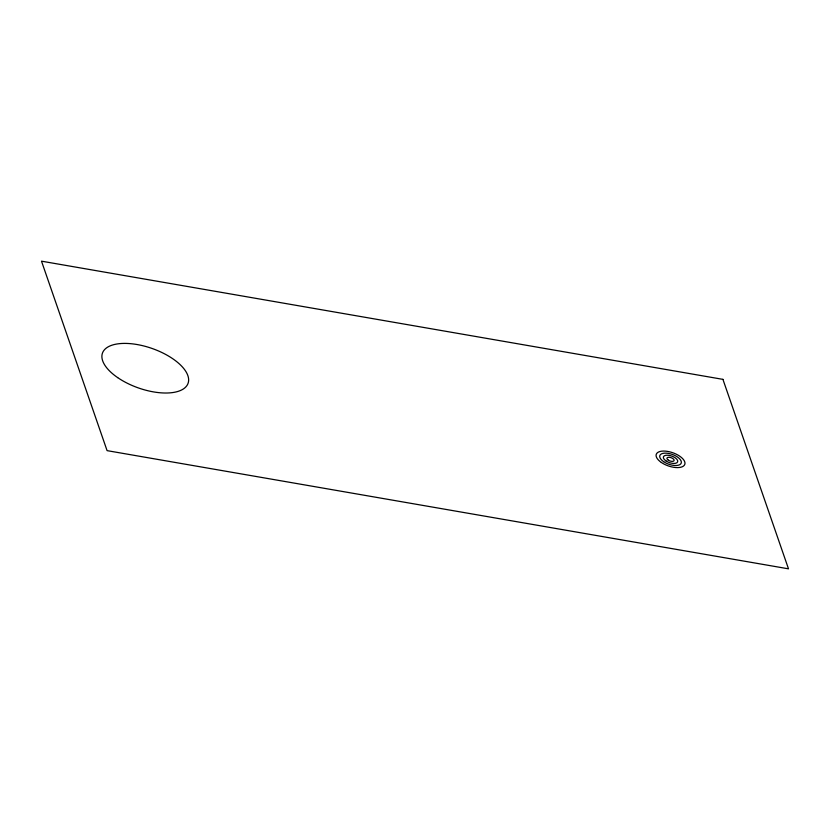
<?xml version="1.0" encoding="UTF-8"?>
<svg xmlns="http://www.w3.org/2000/svg" width="830" height="830" viewBox="0 0 830 830"><rect width="100%" height="100%" fill="white"/><g stroke="black" fill="none" stroke-linecap="round" stroke-linejoin="round"><path stroke-width="1.25" d="M722.92 379.362L41.5 261.17L107.08 450.638L788.5 568.83L722.92 379.362M117.653 377.598A45.391 20.885 19.4 0 0 188.037 383.408A45.391 20.885 19.4 0 0 130.123 343.63A45.391 20.885 19.4 0 0 117.653 377.598M661.323 462.455A15.127 6.962 19.4 0 0 684.792 464.395A15.127 6.962 19.4 0 0 665.484 451.136A15.127 6.962 19.4 0 0 661.323 462.455M663.627 461.667A11.35 5.219 19.4 0 0 681.223 463.119A11.35 5.219 19.4 0 0 666.749 453.18A11.35 5.219 19.4 0 0 663.627 461.667M665.93 460.889A7.563 3.486 19.4 0 0 677.664 461.854A7.563 3.486 19.4 0 0 668.005 455.224A7.563 3.486 19.4 0 0 665.93 460.889M668.233 460.111A3.787 1.743 19.4 0 0 674.095 460.588A3.787 1.743 19.4 0 0 669.271 457.278A3.787 1.743 19.4 0 0 668.233 460.111"/></g></svg>
